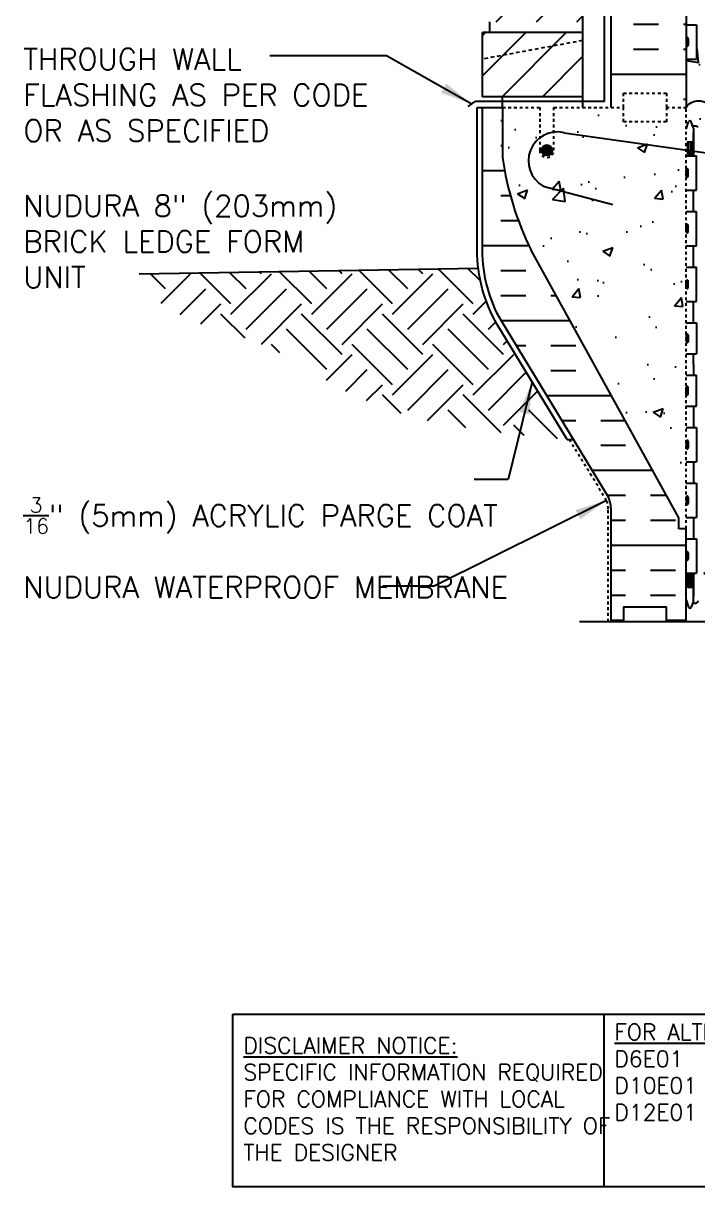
# Model space of a CAD drawing. Header units: inches. Extents: x 75 to 124.9, y 108.6 to 175.3.
# Drawn here: x 74.97 to 98.59, y 108.61 to 149.35 of the extents above; entities that cross this region are included whole.
import ezdxf

# ---------------------------------------------------------------- set-up
doc = ezdxf.new("R2010")
doc.units = ezdxf.units.IN
doc.header["$LTSCALE"] = 0.5
doc.header["$MEASUREMENT"] = 0
doc.linetypes.add('DASHED2', pattern=[0.375, 0.25, -0.125])
doc.linetypes.add('HIDDEN2', pattern=[0.1875, 0.125, -0.0625])
for name, color, linetype in [('HATCH', 12, 'Continuous'), ('Hidden2', 12, 'HIDDEN2'), ('line25', 2, 'Continuous'), ('LINE3', 3, 'Continuous'), ('LINE50', 5, 'Continuous'), ('LINE9', 9, 'Continuous'), ('TEXT', 4, 'Continuous'), ('Web_Edge', 9, 'Continuous')]:
    doc.layers.add(name, color=color, linetype=linetype)
doc.styles.add('DIM', font='romans.shx', dxfattribs={"width": 0.7})
doc.styles.add('ROMANS', font='romans.shx', dxfattribs={"height": 0.75})
doc.styles.get("Standard").update_dxf_attribs({"font": 'romans.shx', "height": 0.75})
doc.dimstyles.new('ext_12', dxfattribs={"dimscale": 12, "dimtxt": 0.09375, "dimasz": 0.09375, "dimexe": 0.09375, "dimexo": 0.0625, "dimgap": 0.0625, "dimtad": 1, "dimdec": 1, "dimzin": 3, "dimdsep": 46, "dimlunit": 4, "dimtxsty": 'DIM', "dimcen": 0.09, "dimdle": 0.09375, "dimclrt": 4, "dimadec": 0, "dimazin": 0, "dimtfac": 1, "dimtdec": 1, "dimtmove": 2, "dimatfit": 3, "dimfxl": 1, "dimfrac": 2, "dimtolj": 1, "dimtzin": 0, "dimarcsym": 0})

msp = doc.modelspace()

# ---------------------------------------------------------------- hatches: boundary and pattern name
at = {"layer": 'HATCH'}
h = msp.add_hatch(dxfattribs=at)
h.set_pattern_fill('AR-CONC', color=256, scale=0.5)
h.set_pattern_definition([(49.99999999999999, (0, 0), (3.586300913003767, -0.3137606749129755), [0.375, -4.125]), (355, (0, 0), (-0.693756668065, 3.760960668500059), [0.3, -3.3]), (100.45144446, (0.298858405, -0.02614672), (2.89254423363556, 3.447199954843147), [0.3187009599999999, -3.505710559999999]), (46.18420000000001, (0, 1), (5.336206653357862, -0.8275964039653827), [0.5625, -6.1875]), (96.63563549, (0.444683725, 0.931033465), (4.673309728371142, 4.870593003872752), [0.47805171, -5.258568799999999]), (351.1841639899999, (0, 1), (4.673309725273866, 4.870593001349951), [0.45, -4.950000005]), (21, (0.5, 0.75), (2.984535260592308, -2.013094453326694), [0.375, -4.125]), (326.0000000000001, (0.5, 0.75), (1.216576659607909, 3.625750225234265), [0.3, -3.3]), (71.45144474, (0.74871127, 0.58224213), (4.201111883649856, 1.612655764031769), [0.31870095, -3.50571056]), (37.50000000000001, (0, 0), (0.06079927658645334, 1.664469269156557), [0, -3.26, 0, -3.35, 0, -3.3125]), (7.499999999999999, (0, 0), (1.315347687210743, 1.972058559411801), [0, -1.91, 0, -3.185, 0, -1.2625]), (327.5, (-1.115, 0), (2.669112180862045, -0.1127743586718988), [0, -1.25, 0, -3.9, 0, -5.175]), (317.5, (-1.615, 0), (2.915930846711931, 0.5005249116615886), [0, -1.625, 0, -2.59, 0, -3.675])])
edge = h.paths.add_edge_path()
edge.add_line((105.942137126174, 170.4888127051124), (105.9421371261767, 170.5305387650366))
edge.add_line((105.9421371261767, 170.5305387650366), (106.0321371261772, 170.5305387650297))
edge.add_arc((105.8321371261479, 170.9887963345125), 0.4999999999999979, 293.5781784818664, 313.7891111701633)
edge.add_line((106.1781401230362, 170.6278504574833), (106.1781401230362, 173.4011198694828))
edge.add_line((106.1781401230362, 173.4011198694828), (101.1781401230362, 173.4011198694828))
edge.add_line((101.1781401230362, 173.4011198694828), (100.1781401230362, 172.4011198694828))
edge.add_line((100.1781401230362, 172.4011198694828), (100.1781401230362, 174.4011198694828))
edge.add_line((100.1781401230362, 174.4011198694828), (99.17814012303623, 173.4011198694829))
edge.add_line((99.17814012303623, 173.4011198694829), (98.1781401230362, 173.4011198694829))
edge.add_line((98.1781401230362, 173.4011198694829), (98.1781401230362, 170.6278504574842))
edge.add_arc((98.52414311992537, 170.9887963345125), 0.4999999999999974, 226.2108888296916, 246.4218215181336)
edge.add_line((98.32414311989606, 170.5305387650297), (98.41414311989661, 170.5305387650366))
edge.add_line((98.41414311989661, 170.5305387650366), (98.41414311989934, 170.4888127051124))
edge.add_arc((98.2741431199154, 170.2816895533295), 0.2499999999999885, 3.087507138843648e-09, 55.94420226187282, ccw=False)
edge.add_line((98.52414311991538, 170.281689553343), (98.52414311991902, 170.2141895533329))
edge.add_arc((98.46164311991902, 170.2141895533295), 0.06250000000000001, -90.00000000001302, 3.100524281762773e-09, ccw=False)
edge.add_line((98.461643119919, 170.1516895533295), (98.41414311992116, 170.1516895533295))
edge.add_line((98.41414311992116, 170.1516895533295), (98.41414311992571, 170.0816895533295))
edge.add_line((98.41414311992571, 170.0816895533295), (98.51914311991042, 170.0816895533295))
edge.add_arc((98.39673446875325, 169.7390856908092), 0.3638149041640706, 32.04242228068898, 70.33874127357433, ccw=False)
edge.add_arc((99.31985336407139, 170.3503157421438), 0.7434990637615242, 214.2280195008154, 253.8107114572156)
edge.add_spline(control_points=[(99.1125572197841, 169.6362995193745), (100.550007219784, 169.3158395193744)], knot_values=[0, 0, 1, 1], degree=1, periodic=0)
edge.add_arc((101.1063450678078, 172.2474443269918), 2.983926699701062, 259.2546164297303, 270.0994654644683)
edge.add_line((101.1115251615001, 169.2635221236128), (102.1781401230367, 169.2477696241841))
edge.add_line((102.1781401230367, 169.2477696241841), (103.2447550845733, 169.2635221236128))
edge.add_arc((103.2499351782655, 172.2474443269919), 2.983926699701136, 269.900534535533, 280.7453835702703)
edge.add_spline(control_points=[(103.8062730262893, 169.3158395193744), (105.2437230262892, 169.6362995193745)], knot_values=[0, 0, 1, 1], degree=1, periodic=0)
edge.add_arc((105.0364268820019, 170.3503157421438), 0.7434990637615242, 286.1892885427844, 325.7719804991792)
edge.add_arc((105.9595457773201, 169.7390856908092), 0.3638149041640706, 109.66125872642581, 147.9575777193222, ccw=False)
edge.add_line((105.8371371261629, 170.0816895533295), (105.9421371261476, 170.0816895533295))
edge.add_line((105.9421371261476, 170.0816895533295), (105.9421371261521, 170.1516895533295))
edge.add_line((105.9421371261521, 170.1516895533295), (105.8946371261543, 170.1516895533295))
edge.add_arc((105.8946371261543, 170.2141895533295), 0.06250000000000001, 179.9999999968994, 270.000000000013, ccw=False)
edge.add_line((105.8321371261543, 170.2141895533329), (105.8321371261579, 170.281689553343))
edge.add_arc((106.0821371261579, 170.2816895533295), 0.2499999999999884, 124.05579773812721, 179.9999999969125, ccw=False)
h.paths.add_polyline_path([(105.6681437429993, 163.6723867529365), (105.7681437429994, 163.6723867529365), (105.7681437429994, 163.7023867529366, -0.4142135623733708), (105.8181437429995, 163.7523867529366), (105.944230699521, 163.7523867529365), (105.9870352423586, 163.8836540176389, -0.7257365568519483), (106.0931437430009, 163.9023867529321), (106.1781401230362, 163.64173118749), (106.1781401230362, 164.4011198694828), (106.1781401230362, 166.4355286491759, 0.08841615068610212), (106.0321371261772, 166.5328403416295), (105.9421371261767, 166.5328403416227), (105.942137126174, 166.5745664015468, -0.2490694201798115), (105.8321371261579, 166.7816895533163), (105.8321371261543, 166.8491895533263, -0.4142135623889385), (105.8946371261543, 166.9116895533297), (105.9421371261521, 166.9116895533297), (105.9421371261476, 166.9816895533297), (105.8371371261623, 166.9816895533297, 0.08534784463998858), (105.5076776036175, 166.9061709715916, -0.6696014941100525), (105.3751752048672, 167.0264526682895, 2.087231407567195), (104.9412757749443, 166.8016354100415, -1), (104.7778472035399, 166.3931123359701, -0.2278381461854003), (104.3731954195681, 166.8173024685898, -0.0659796864028588), (104.2487544894296, 167.4261155026695, 1.629604377929126), (103.7776926808947, 167.1250244767861, -1.059167440433542), (103.5713974021432, 166.7431482748163, -0.1637199698636065), (103.2495651687688, 167.096965029375), (103.106927326589, 167.483809885107, 1.612473537246625), (102.6753841620678, 167.1242216854029, -0.7348724129848718), (102.6522805584791, 166.6131828386993, -0.06847526280414043), (102.1781401230375, 166.5511198694828, -0.06847526280425709), (101.703999687595, 166.6131828386991, -0.7348724129859923), (101.6808960840054, 167.1242216854028, 1.612473537246845), (101.2493529194843, 167.483809885107), (101.1067150773045, 167.096965029375, -0.1637199698636716), (100.78488284393, 166.7431482748162, -1.05916744043306), (100.5785875651787, 167.1250244767862, 1.629604377928583), (100.1075257566437, 167.4261155026696, -0.06597968640286109), (99.98308482650523, 166.8173024685899, -0.2278381461855239), (99.57843304253315, 166.39311233597, -1), (99.41500447112907, 166.8016354100415, 2.087231407566541), (98.98110504120609, 167.0264526682895, -0.6696014941107049), (98.84860264245573, 166.9061709715917, 0.08534784463996123), (98.519143119911, 166.9816895533297), (98.41414311992571, 166.9816895533297), (98.41414311992116, 166.9116895533297), (98.461643119919, 166.9116895533297, -0.4142135623889344), (98.52414311991902, 166.8491895533263), (98.52414311991538, 166.7816895533163, -0.2490694201798234), (98.41414311989934, 166.5745664015468), (98.41414311989661, 166.5328403416227), (98.32414311989606, 166.5328403416295, 0.08841615068673743), (98.1781401230362, 166.435528649175), (98.1781401230362, 164.4011198694828), (98.1781401230362, 163.6417311874899), (98.25702800243404, 163.8836540176438, -0.7257365567844676), (98.36313650307332, 163.9023867529366), (98.41204954655149, 163.7523867529365), (98.53813650307299, 163.7523867529366, -0.4142135623730847), (98.58813650307304, 163.7023867529366), (98.58813650307326, 163.6723867529365), (98.68813650307314, 163.6723867529365), (98.68813925582297, 162.0708890309643, -0.3803970778958046), (98.98110915508778, 161.7757870706743, 2.087231407563032), (99.41500858501138, 162.0006043289222, -1), (99.57843715641522, 162.4091274029938, -0.2278381461853833), (99.98308894038695, 161.984937270374, -0.06597968640285105), (100.1075298705254, 161.3761242362944, 1.629604377929884), (100.5785916790601, 161.6772152621779, -1.059167440432529), (100.7848869578117, 162.0590914641477, -0.1637199698636741), (101.1067191911862, 161.705274709589), (101.249357033366, 161.318429853857, 1.612473537247497), (101.6809001978869, 161.6780180535612, -0.7348724129871431), (101.7040038014777, 162.1890569002651, -0.06847526280387788), (102.1781442369175, 162.2511198694811, -0.06847526280419443), (102.6522846723596, 162.189056900265, -0.7348724129870762), (102.6753882759494, 161.678018053561, 1.61247353724608), (103.1069314404707, 161.318429853857), (103.2495692826505, 161.705274709589, -0.163719969863632), (103.5714015160249, 162.0590914641477, -1.059167440433636), (103.7776967947766, 161.6772152621779, 1.629604377929297), (104.2487586033113, 161.3761242362943, -0.0659796864028178), (104.3731995334496, 161.9849372703736, -0.2278381461856764), (104.7778513174218, 162.4091274029939, -1), (104.9412798888268, 162.0006043289228, 2.087231407601206), (105.3751793187475, 161.7757870706815, -0.3803920597853296), (105.6681437430008, 162.0708886908331)])
h.paths.add_polyline_path([(105.668143743002, 157.1822795307725, 0.2681384484804097), (105.5069930811505, 157.3304030468887), (98.84929539268639, 157.3304030468887, 0.2681558504668761), (98.68814048525613, 157.18226597472), (98.68814048525614, 155.7134632324886), (98.80813650305893, 155.513469869483), (98.80813650305893, 155.4011198694827), (98.80813650305893, 155.28111986947), (98.1781401230362, 155.2811198694702), (98.1781401230362, 155.0261198694768), (98.29684374951674, 155.0261198694768, -0.4294269188909211), (99.05736302581647, 154.901119869483, -0.3692754514147981), (99.93629951897508, 154.901119869483, -0.520567049999957), (100.4721969500434, 154.9011198694829, -0.5205670500000376), (101.3299609482715, 154.901119869483, -0.5205670500000034), (102.1232993255056, 154.901119869483, -0.5205670499999676), (102.8612677757834, 154.9011198694829, -0.5205670500000295), (103.5547820983425, 154.901119869483, -0.5205670499999723), (104.2115191228228, 154.9011198694829, -0.5205670500000232), (105.0170290457856, 154.901119869483, -0.5205670499999513), (105.3900556655827, 154.9011198694829, -0.520567050000063), (106.1781401230362, 154.9011198694829), (106.1781401230362, 155.28111986947), (105.5481437430135, 155.28111986947), (105.5481437430135, 155.4011198694836), (105.5481437430135, 155.5134698694835), (105.6681437430019, 155.713469869465)])
h.paths.add_polyline_path([(117.4330541723251, 154.9011198694829), (108.8031401230362, 154.9011198694829), (106.1781401230362, 154.9011198694829, 0.5205670500000795), (105.3900556655826, 154.901119869483, 0.5205670499998398), (105.0170290457856, 154.9011198694829, 0.5205670500000718), (104.2115191228228, 154.9011198694829, 0.5205670499999611), (103.5547820983425, 154.901119869483, 0.5205670500000182), (102.8612677757834, 154.9011198694829, 0.5205670500000188), (102.1232993255055, 154.901119869483, 0.5205670499999606), (101.3299609482715, 154.901119869483, 0.5205670500000413), (100.4721969500434, 154.901119869483, 0.5205670499999391), (99.93629951897509, 154.9011198694829, 0.3692754514148121), (99.05736302581649, 154.901119869483, 0.4294269188909228), (98.29684374951674, 155.0261198694768), (98.54309271727811, 155.0261198694768), (98.54309271727811, 153.9461198694767), (98.1781401230362, 153.9461198694768), (98.1781401230362, 153.1961198694768), (98.54309271727811, 153.1961198694768), (98.54309271727811, 151.9961198694768), (98.1781401230362, 151.9961198694768), (98.1781401230362, 151.2461198694767), (98.54309271727811, 151.2461198694768), (98.54309271727811, 150.0461198694767), (98.1781401230362, 150.0461198694767), (98.1781401230362, 149.2961198694767), (98.54309271727811, 149.2961198694768), (98.54309271727811, 148.0961198694768), (98.1781401230362, 148.0961198694768), (98.1781401230362, 146.4011198694828, -0.5296262354345003), (99.05736302581639, 146.4011198694828, -0.3692754514148689), (99.93629951897512, 146.4011198694829, -0.5205670499999957), (100.4721969500435, 146.4011198694829, -0.5205670500000276), (101.3299609482716, 146.4011198694829, -0.5205670500000402), (102.1232993255057, 146.401119869483, -0.5205670499999158), (102.8612677757834, 146.4011198694829, -0.5205670500000573), (103.5547820983426, 146.401119869483, -0.520567049999893), (104.2115191228228, 146.4011198694828, -0.5205670500000283), (105.0170290457856, 146.4011198694829, -0.5205670500001358), (105.3900556655827, 146.401119869483, -0.5205670499999637), (106.1781401230362, 146.4011198694829), (106.8656401230362, 146.4011198694829), (106.8656401230362, 146.9011198694829), (108.3656401230362, 146.9011198694829), (117.4330541723251, 146.9011198694829), (117.4330541723251, 149.9011198694829), (116.4330541723251, 150.9011198694829), (118.4330541723251, 150.9011198694829), (117.4330541723251, 151.9011198694829)])
h.paths.add_polyline_path([(102.1018942369174, 160.5151366284907, 0.2256517540595632), (101.7268942369151, 160.8901366284972), (99.0631447308302, 160.8901366284972, 0.2256517540553021), (98.68814473083242, 160.515136628499), (98.68814473083242, 159.6743307238528, 0.2256517540569632), (99.06314473083387, 159.2993307238532), (101.7268942369149, 159.2993307238532, 0.2256517540590586), (102.1018942369169, 159.6743307238585)])
h.paths.add_polyline_path([(102.1018942369169, 158.7337091343903, 0.2256517540590582), (101.726894236915, 159.1087091343956), (99.06314473083387, 159.1087091343956, 0.2256517540569629), (98.68814473083242, 158.7337091343961), (98.68814473083242, 157.8929032297499, 0.2256517540553746), (99.06314473083036, 157.5179032297516), (101.7268942369149, 157.5179032297516, 0.2256517540596362), (102.1018942369174, 157.8929032297582)])
h.paths.add_polyline_path([(105.6681437430025, 158.7337091343961, 0.2256517540568899), (105.2931437430012, 159.1087091343956), (102.6293942369225, 159.1087091343956, 0.2256517540585511), (102.2543942369175, 158.7337091343948), (102.2543942369171, 157.8929032297498, 0.2256517540542189), (102.6293942369116, 157.5179032297516), (105.2931437430047, 157.5179032297516, 0.2256517540553035), (105.6681437430025, 157.8929032297499)])
h.paths.add_polyline_path([(105.6681437430025, 160.515136628499, 0.2256517540553012), (105.2931437430047, 160.8901366284972), (102.6293942369116, 160.8901366284972, 0.2256517540542188), (102.2543942369171, 160.515136628499), (102.2543942369175, 159.6743307238541, 0.2256517540585521), (102.6293942369225, 159.2993307238533), (105.293143743001, 159.2993307238532, 0.2256517540569644), (105.6681437430025, 159.6743307238528)])
h.paths.add_polyline_path([(98.1781401230362, 146.4011198694828), (97.49064012303529, 146.4011198694828), (97.49064012303529, 145.9011198694828), (95.99064012303529, 145.9011198694828), (95.99064012303529, 146.4011198694828), (95.5531401230362, 146.4011198694828), (93.5531401230362, 146.4011198694829), (93.5531401230362, 144.9011198694829, -1), (93.0531401230362, 144.9011198694829), (93.0531401230362, 146.4011198694829), (91.75314012303602, 146.4011198694829), (91.75314012303602, 144.6511198694833, 0.07957910678399392), (92.75314012303662, 141.4011198694818), (97.9281401230362, 132.026119869483), (97.9281401230362, 131.651119869483), (98.1781401230362, 131.651119869483)])
h.paths.add_polyline_path([(106.1781401230362, 146.4011198694829, 0.5205670499998616), (105.3900556655828, 146.4011198694828, 0.5205670500007287), (105.0170290457855, 146.4011198694831, 0.5205670499999019), (104.2115191228228, 146.401119869483, 0.5205670499997467), (103.5547820983427, 146.4011198694828, 0.5205670500001613), (102.8612677757835, 146.4011198694828, 0.5205670499999734), (102.1232993255056, 146.4011198694829, 0.5205670500000431), (101.3299609482715, 146.4011198694829, 0.5205670500000122), (100.4721969500434, 146.4011198694829, 0.520567049999729), (99.93629951897525, 146.4011198694828, 0.3692754514149477), (99.05736302581639, 146.4011198694828, 0.5296262354345026), (98.1781401230362, 146.4011198694828), (98.1781401230362, 144.3667110897837, 0.08841615068673474), (98.32414311989606, 144.2693993973292), (98.41414311989661, 144.2693993973361), (98.41414311989934, 144.2276733374119, -0.2490694201798201), (98.52414311991538, 144.0205501856425), (98.52414311991902, 143.9530501856324, -0.4142135623889365), (98.461643119919, 143.890550185629), (98.41414311992116, 143.890550185629), (98.41414311992571, 143.820550185629), (98.51914311991104, 143.820550185629, 0.08534784464008863), (98.8486026424562, 143.8960687673673, -0.6696014941135954), (98.9811050412059, 143.7757870706683, 2.087231407545861), (99.41500447113252, 144.0006043289158, -1), (99.57843304252852, 144.4091274029904, -0.2134499129937721), (99.9706588033111, 144.0199269360034, -0.06992325913698837), (100.1075257566438, 143.3761242362889, 1.629604377930469), (100.578587565178, 143.6772152621729, -0.9946622654864951), (100.7608067547698, 144.0719317490909, -0.173074760622225), (101.1067150773045, 143.7052747095838), (101.2493529194843, 143.3184298538518, 1.612473537250847), (101.6808960840043, 143.6780180535563, -0.7348724129910063), (101.7039996875994, 144.1890569002609, -0.0684752628033652), (102.1781401230358, 144.2511198694759, -0.06847526280441107), (102.6522805584794, 144.1890569002594, -0.7348724129848493), (102.6753841620677, 143.6780180535558, 1.612473537246208), (103.106927326589, 143.3184298538518), (103.2495651687688, 143.7052747095838, -0.1730747606230346), (103.5954734913056, 144.071931749092, -0.9946622655909013), (103.7776926808934, 143.6772152621718, 1.629604377945459), (104.2487544894301, 143.376124236296, -0.06992325913640347), (104.3856214427628, 144.0199269360049, -0.2134499129917129), (104.7778472035413, 144.4091274029892, -1), (104.9412757749408, 144.0006043289157, 2.087231407551508), (105.3751752048671, 143.7757870706695, -0.6696014940900623), (105.5076776036132, 143.8960687673689, 0.08534784464115354), (105.8371371261623, 143.820550185629), (105.9421371261476, 143.820550185629), (105.9421371261521, 143.890550185629), (105.8946371261543, 143.890550185629, -0.4142135623889219), (105.8321371261543, 143.9530501856324), (105.8321371261579, 144.0205501856425, -0.2490694201798201), (105.942137126174, 144.2276733374119), (105.9421371261767, 144.2693993973361), (106.0321371261772, 144.2693993973292, 0.08841615068610398), (106.1781401230362, 144.3667110897829)])
edge = h.paths.add_edge_path()
edge.add_line((106.1781401230362, 129.1605085514757), (106.0931437430009, 128.8998529860336))
edge.add_arc((106.0431437429989, 128.9265196526954), 0.05666666666618546, 208.0724869354658, 331.9275130694838, ccw=False)
edge.add_line((105.9931437429991, 128.8998529860293), (105.944230699521, 129.0498529860293))
edge.add_line((105.944230699521, 129.0498529860293), (105.8181437429995, 129.0498529860292))
edge.add_arc((105.8181437429994, 129.0998529860292), 0.05000000000001137, 180, 270.0000000000489, ccw=False)
edge.add_line((105.7681437429994, 129.0998529860292), (105.7681437429992, 129.1298529860293))
edge.add_line((105.7681437429992, 129.1298529860293), (105.6681437429993, 129.1298529860292))
edge.add_line((105.6681437429993, 129.1298529860292), (105.6681437430014, 130.957750400107))
edge.add_arc((105.8920042553536, 129.985910593396), 0.9972893957615827, 102.9716530083969, 112.6667892673955)
edge.add_arc((105.4661991439632, 130.9936014868301), 0.09677064436785403, 160.1551293301056, 295.38042398940644, ccw=False)
edge.add_arc((105.0678417665615, 131.0884854781254), 0.3135313569610204, 348.58862142051, 606.1916336575464)
edge.add_arc((104.8595614892439, 130.5973738729982), 0.2199999999999285, -111.80374798457427, 68.19625201542573, ccw=False)
edge.add_arc((105.0168108145227, 131.0261709535033), 0.6766585701930514, 201.1238921534954, 249.3197471677591, ccw=False)
edge.add_arc((106.6077526059515, 131.5911686247387), 2.364765241384677, 184.3894727927055, 200.0015077216109, ccw=False)
edge.add_arc((103.9367495879835, 131.3952148024856), 0.3135313569610413, 2.735710411925296, 243.9348258773528)
edge.add_arc((103.6855268136053, 130.9281538570302), 0.2173766041081375, -114.473560819088, 58.5370110167371, ccw=False)
edge.add_arc((103.9362769011309, 131.3983211070949), 0.7499256556130551, 203.6937528897062, 242.9704742607172, ccw=False)
edge.add_line((103.2495651687688, 131.096965029368), (103.106927326589, 131.4838098851))
edge.add_arc((102.8019501536581, 131.4110717534986), 0.3135313569610341, 13.41463398167555, 246.1916336630251)
edge.add_arc((102.5838665321603, 130.8723174447357), 0.2680134754942268, -75.21080764529933, 70.03375214688418, ccw=False)
edge.add_arc((102.1896837709697, 132.3050993108651), 1.75401742768519, 269.62291875167057, 285.2918337447022, ccw=False)
edge.add_arc((102.1665964751032, 132.3050993108631), 1.754017427683272, 254.7081662545271, 270.37708124854106, ccw=False)
edge.add_arc((101.7724137139132, 130.8723174447358), 0.2680134754942215, 109.96624785378069, 255.21080764024862, ccw=False)
edge.add_arc((101.5543300924153, 131.4110717534988), 0.3135313569609893, 293.8083663364188, 526.5853660183705)
edge.add_line((101.2493529194843, 131.4838098851), (101.1067150773045, 131.0969650293681))
edge.add_arc((100.420003344942, 131.3983211070952), 0.7499256556134993, 297.029525739297, 336.30624711029446, ccw=False)
edge.add_arc((100.6707534324689, 130.9281538570305), 0.2173766041081067, 121.4629889839259, 294.4735608188161, ccw=False)
edge.add_arc((100.4195306580896, 131.3952148024852), 0.3135313569610111, 296.065174122445, 537.264289589447)
edge.add_arc((97.74852764012086, 131.5911686247389), 2.364765241385621, 339.99849227857106, 355.61052720709944, ccw=False)
edge.add_arc((99.33946943155047, 131.0261709535032), 0.6766585701930178, 290.6802528328552, 338.8761078471357, ccw=False)
edge.add_arc((99.49671875682805, 130.5973738729975), 0.2199999999998761, 111.803747986812, 291.80374798681197, ccw=False)
edge.add_arc((99.28843847951192, 131.0884854781256), 0.3135313569610204, 293.8083663405747, 551.4113785797283)
edge.add_arc((98.89008110210999, 130.9936014868305), 0.0967706443678274, -115.3804239864557, 19.84487066891512, ccw=False)
edge.add_arc((98.46427599071986, 129.9859105933954), 0.9972893957621964, 67.33321073235905, 86.84620835532762)
edge.add_line((98.51914311991102, 130.9816895533228), (98.41414311992571, 130.9816895533228))
edge.add_line((98.41414311992571, 130.9816895533228), (98.41414311992116, 130.9116895533228))
edge.add_line((98.41414311992116, 130.9116895533228), (98.461643119919, 130.9116895533228))
edge.add_arc((98.46164311991899, 130.8491895533228), 0.06250000000002842, -3.048512553505134e-09, 89.99999999998698, ccw=False)
edge.add_line((98.52414311991902, 130.8491895533194), (98.52414311991538, 130.7816895533093))
edge.add_arc((98.27414311991532, 130.7816895533228), 0.2500000000000568, -55.94420225876621, 0, ccw=False)
edge.add_line((98.41414311989935, 130.5745664015399), (98.41414311989661, 130.5328403416157))
edge.add_line((98.41414311989661, 130.5328403416157), (98.32414311989606, 130.5328403416226))
edge.add_arc((98.52414311992537, 130.0745827721398), 0.4999999999999633, 113.5781784818677, 133.7891111703106)
edge.add_line((98.1781401230362, 130.4355286491681), (98.1781401230362, 128.4008931398166))
edge.add_line((98.1781401230362, 128.4008931398166), (101.376301900701, 128.4008931398166))
edge.add_line((101.376301900701, 128.4008931398166), (102.376301900701, 129.4008931398166))
edge.add_line((102.376301900701, 129.4008931398166), (102.376301900701, 127.4008931398166))
edge.add_line((102.376301900701, 127.4008931398166), (103.376301900701, 128.4008931398166))
edge.add_line((103.376301900701, 128.4008931398166), (106.1781401230362, 128.4008931398166))
edge.add_line((106.1781401230362, 128.4008931398166), (106.1781401230362, 129.1605085514757))
h = msp.add_hatch(dxfattribs=at)
h.set_pattern_fill('ANSI31', color=256, scale=8, style=0)
h.set_pattern_definition([(45, (92.12927596678722, 152.8276953705632), (-0.7071067811865475, 0.7071067811865476), [])])
h.paths.add_polyline_path([(94.55314012303613, 154.276119869483), (91.05314012303617, 154.276119869483), (91.0531401230362, 152.026119869483), (94.55314012303612, 152.026119869483)])
h.paths.add_polyline_path([(94.55314012303626, 173.4011198694829), (91.05314012303594, 173.4011198694829), (91.05314012303602, 173.0261198694836), (94.55314012303626, 173.0261198694837)])
h.paths.add_polyline_path([(94.55314012303609, 149.0261198694829), (91.0531401230362, 149.0261198694829), (91.05314012303623, 146.7761198694829), (94.55314012303607, 146.7761198694829)])
h.paths.add_polyline_path([(94.55314012303626, 172.6511198694836), (92.5531401230361, 172.6511198694836), (91.05314012303617, 172.6511198694836), (91.0531401230362, 170.4011198694836), (94.55314012303624, 170.4011198694836)])
h.paths.add_polyline_path([(94.5531401230362, 170.0261198694835), (91.05314012303603, 170.0261198694835), (91.05314012303606, 167.7761198694835), (94.55314012303619, 167.7761198694835)])
h.paths.add_polyline_path([(94.55314012303614, 159.5261198694832), (91.05314012303614, 159.5261198694831), (91.05314012303617, 157.2761198694831), (94.55314012303613, 157.2761198694832)])
h.paths.add_polyline_path([(94.55314012303616, 162.1511198694832), (91.05314012303612, 162.1511198694832), (91.05314012303614, 159.9011198694832), (94.55314012303614, 159.9011198694832)])
h.paths.add_polyline_path([(94.55314012303617, 164.7761198694833), (91.05314012303609, 164.7761198694833), (91.05314012303612, 162.5261198694833), (94.55314012303616, 162.5261198694833)])
h.paths.add_polyline_path([(94.55314012303619, 167.4011198694834), (91.05314012303606, 167.4011198694834), (91.05314012303609, 165.1511198694834), (94.55314012303617, 165.1511198694834)])
h.paths.add_polyline_path([(94.55314012303609, 151.651119869483), (91.05314012303619, 151.651119869483), (91.05314012303621, 149.401119869483), (94.55314012303607, 149.401119869483)])
h.paths.add_polyline_path([(94.55314012303613, 156.9011198694831), (91.05314012303616, 156.9011198694831), (91.05314012303619, 154.6511198694831), (94.55314012303612, 154.6511198694831)])
h = msp.add_hatch(dxfattribs=at)
h.set_pattern_fill('INSUL', color=256, scale=7, style=0)
h.set_pattern_definition([(0, (106.8356196399278, 160.6905128942591), (0, 2.625), []), (0, (106.8356196399278, 161.5655128942591), (0, 2.625), [0.875, -0.875]), (0, (106.8356196399278, 162.4405128942591), (0, 2.625), [0.875, -0.875])])
h.paths.add_polyline_path([(108.8031401230362, 164.4011198694828), (108.3656401230362, 164.4011198694828), (108.3656401230362, 163.9011198694828), (106.8656401230362, 163.9011198694828), (106.8656401230362, 164.4011198694828), (106.1781401230362, 164.4011198694828), (106.1781401230362, 154.9011198694829), (108.8031401230362, 154.9011198694829)])
h.paths.add_polyline_path([(95.5531401230362, 146.4011198694828), (95.9906401230362, 146.4011198694828), (95.9906401230362, 146.9011198694828), (97.4906401230362, 146.9011198694828), (97.4906401230362, 146.4011198694828), (98.1781401230362, 146.4011198694828), (98.1781401230362, 164.4011198694828), (97.4906401230362, 164.4011198694828), (97.4906401230362, 164.9011198694828), (95.9906401230362, 164.9011198694828), (95.9906401230362, 164.4011198694828), (95.5531401230362, 164.4011198694828)])
h = msp.add_hatch(dxfattribs=at)
h.set_pattern_fill('INSUL', color=256, scale=7, style=0)
h.set_pattern_definition([(0, (-2904.312625531549, -294.1811605990641), (0, 2.625), []), (0, (-2904.312625531549, -293.3061605990641), (0, 2.625), [0.875, -0.875]), (0, (-2904.312625531549, -292.4311605990641), (0, 2.625), [0.875, -0.875])])
h.paths.add_polyline_path([(92.75314012303662, 141.4011198694818, -0.07957910678399381), (91.75314012303602, 144.6511198694833), (91.75314012303602, 146.4011198694829), (91.0531401230362, 146.4011198694829), (91.0531401230362, 141.4011198694829, 0.1316524975873927), (91.72301310411397, 138.9011198694829), (95.46101852587049, 132.751119869483, -0.104380018172186), (95.55314012303666, 132.276119869483), (95.5531401230362, 128.401119869483), (95.9906401230362, 128.401119869483), (95.9906401230362, 128.901119869483), (97.4906401230362, 128.901119869483), (97.4906401230362, 128.401119869483), (98.1781401230362, 128.401119869483), (98.1781401230362, 131.651119869483), (97.9281401230362, 131.651119869483), (97.9281401230362, 132.026119869483)])
h = msp.add_hatch(dxfattribs=at)
h.set_pattern_fill('EARTH', color=256, scale=8, angle=45, style=0)
h.set_pattern_definition([(45, (-12.86429720983813, 61.73615973455476), (2.220446049250313e-16, 2.82842712474619), [2, -2]), (45, (-13.39462729572804, 62.26648982044468), (2.220446049250313e-16, 2.82842712474619), [2, -2]), (45, (-13.92495738161796, 62.79681990633458), (2.220446049250313e-16, 2.82842712474619), [2, -2]), (135, (-13.92495738161796, 63.15037329692785), (-2.82842712474619, 4.440892098500626e-16), [2, -2]), (135, (-13.39462729572804, 63.68070338281777), (-2.82842712474619, 4.440892098500626e-16), [2, -2]), (135, (-12.86429720983813, 64.21103346870768), (-2.82842712474619, 4.440892098500626e-16), [2, -2])])
h.paths.add_polyline_path([(91.56170007412325, 138.8055231101574, -0.100997403284012), (90.903810716234, 140.7729774411736), (87.32664024435056, 140.7133579333089), (82.8639592287137, 138.2764040779984), (82.99526805130509, 138.2315985016421), (83.20742991507333, 138.1528776144168), (83.42110541941727, 138.0655873259472), (83.63637865549921, 137.9684674302127), (83.85280514166092, 137.8624180743716), (84.06980825303779, 137.7488794938758), (84.28681136476709, 137.6292919241766), (84.50323785198538, 137.5050956007261), (84.7185110898292, 137.3777307589771), (84.93205445343554, 137.2486376343804), (85.14329131793605, 137.119256462391), (85.35274424940465, 136.990601408778), (85.56533257762098, 136.8619823606168), (85.78707482330003, 136.7322831352959), (86.02398950715849, 136.6003875502054), (86.2820951499086, 136.4651794227389), (86.56741027226732, 136.3255425702865), (86.88595339494918, 136.1803608102404), (87.24374303866713, 136.0285179599914), (87.65025777711776, 135.8695481170948), (88.12881639592035, 135.705586499757), (88.70619773367466, 135.5394186063479), (89.40918062898086, 135.3738299352371), (90.26454392043868, 135.2116059847945), (91.29906644664871, 135.0555322533899), (92.53952704620966, 134.908394239393), (94.0127045577236, 134.7729774411736)])
h.paths.add_polyline_path([(87.32664024435056, 140.7133579333089), (78.61024213068504, 140.5680846314145), (78.78934650303341, 140.3925654785228), (78.97070774370172, 140.2223885857764), (79.15437413061741, 140.0581487095685), (79.34039394171035, 139.9004406062918), (79.52881545490905, 139.7498590323399), (79.71968694814478, 139.6069987441052), (79.91305669934454, 139.4724544979813), (80.1089729864398, 139.3468210503607), (80.30742198241657, 139.2304800129065), (80.50814144048854, 139.1229604183572), (80.71080700892904, 139.0235781547204), (80.91509433600947, 138.9316491100045), (81.12067907000244, 138.8464891722179), (81.32723685917833, 138.7674142293682), (81.53444335181015, 138.6937401694639), (81.74197419617016, 138.624782880513), (81.9495951382128, 138.5596722201357), (82.15743231462079, 138.496793924405), (82.36570195977166, 138.4343476990047), (82.57462030802063, 138.3705332496214), (82.78440359374358, 138.3035502819388), (82.86395922871372, 138.2764040779984)])
at = {"layer": 'LINE3'}
msp.add_hatch(color=256, dxfattribs=at).paths.add_polyline_path([(93.1156401230362, 144.9011198694829, 1), (93.4906401230362, 144.9011198694829, 1)])

# ---------------------------------------------------------------- linework, layer by layer
at = {"layer": 'HATCH'}
msp.add_lwpolyline([(98.1781401230362, 146.4011198694828, -0.5296262354346193), (99.0573630258165, 146.4011198694829, -0.3692754514148108), (99.93629951897512, 146.4011198694829, -0.52056705), (100.4721969500435, 146.4011198694829, -0.52056705), (101.3299609482715, 146.4011198694829, -0.52056705), (102.1232993255056, 146.4011198694829, -0.52056705), (102.8612677757835, 146.4011198694829, -0.52056705), (103.5547820983425, 146.4011198694829, -0.52056705), (104.2115191228229, 146.4011198694829, -0.52056705), (105.0170290457856, 146.4011198694829, -0.52056705), (105.3900556655827, 146.4011198694829, -0.52056705), (106.1781401230362, 146.4011198694829)], format="xyb", dxfattribs=at)
at = {"layer": 'Hidden2', "color": 9}
msp.add_line((91.75314012303602, 146.4011198694829), (93.0531401230362, 146.4011198694829), dxfattribs=at)
at = {"layer": 'Hidden2'}
for p, q in [((91.75314012303602, 146.4011198694829), (93.0531401230362, 146.4011198694829)), ((93.0531401230362, 146.4011198694829), (93.0531401230362, 144.9011198694829)), ((93.5531401230362, 144.9011198694829), (93.5531401230362, 146.4011198694829)), ((93.5531401230362, 146.4011198694829), (95.5531401230362, 146.4011198694828)), ((98.1781401230362, 131.651119869483), (98.1781401230362, 146.4011198694827))]:
    msp.add_line(p, q, dxfattribs=at)
msp.add_lwpolyline([(95.5531401230362, 146.4011198694828), (95.9906401230362, 146.4011198694828), (95.9906401230362, 146.9011198694828), (97.4906401230362, 146.9011198694828), (97.4906401230362, 146.4011198694828), (98.1781401230362, 146.4011198694828)], dxfattribs=at)
msp.add_arc((93.3031401230362, 144.9011198694829), 0.25, 180, 0, dxfattribs=at)
at = {"layer": 'line25'}
for p, q in [((98.1781401230362, 164.4011198694828), (98.1781401230362, 146.4011198694828)), ((94.55314012303616, 159.5261198694832), (94.55314012303607, 146.4011198694829)), ((91.3031401230362, 149.0261198694829), (91.3031401230362, 149.401119869483)), ((98.1781401230362, 149.2961198694767), (98.54309271727811, 149.2961198694768)), ((98.54309271727811, 149.2961198694767), (98.54309271727811, 148.0961198694767)), ((94.5531401230362, 149.0261198694829), (91.0531401230362, 149.0261198694829)), ((91.05314012303623, 146.7761198694829), (91.0531401230362, 149.0261198694829)), ((98.17814012303569, 148.0961198694765), (98.1781401230362, 146.4011198694827)), ((98.1781401230362, 148.0961198694768), (98.54309271727811, 148.0961198694768)), ((94.55314012303623, 146.7761198694829), (91.05314012303623, 146.7761198694829)), ((91.75314012303602, 146.4011198694829), (91.75314012303602, 146.7761198694829)), ((91.75314012303602, 146.4011198694829), (91.75314012303602, 144.6511198694829)), ((98.1781401230362, 144.7061198694767), (98.54309271727811, 144.7061198694767)), ((98.54309271727811, 143.5061198694767), (98.54309271727811, 144.7061198694767)), ((98.1781401230362, 143.5061198694767), (98.54309271727811, 143.5061198694766)), ((98.1781401230362, 142.7561198694767), (98.54309271727811, 142.7561198694767)), ((98.54309271727811, 141.5561198694767), (98.54309271727811, 142.7561198694767)), ((97.9281401230362, 132.026119869483), (92.75314012303602, 141.4011198694829)), ((98.1781401230362, 141.5561198694767), (98.54309271727811, 141.5561198694766)), ((98.1781401230362, 140.8061198694766), (98.54309271727811, 140.8061198694766)), ((98.54309271727811, 139.6061198694766), (98.54309271727811, 140.8061198694767)), ((98.1781401230362, 139.6061198694766), (98.54309271727811, 139.6061198694766)), ((98.1781401230362, 138.8561198694767), (98.54309271727811, 138.8561198694767)), ((98.54309271727811, 138.8561198694766), (98.54309271727811, 137.7761198694766)), ((98.1781401230362, 137.7761198694766), (98.54309271727811, 137.7761198694766)), ((98.1781401230362, 137.0261198694766), (98.54309271727811, 137.0261198694766)), ((98.54309271727811, 135.9461198694767), (98.54309271727811, 137.0261198694767)), ((98.1781401230362, 135.9461198694767), (98.54309271727811, 135.9461198694766)), ((98.1781401230362, 135.1961198694767), (98.54309271727811, 135.1961198694767)), ((98.54309271727811, 135.1961198694767), (98.54309271727811, 133.9961198694766)), ((98.1781401230362, 133.9961198694767), (98.54309271727811, 133.9961198694767)), ((98.1781401230362, 133.2461198694766), (98.54309271727811, 133.2461198694767)), ((98.54309271727811, 133.2461198694766), (98.54309271727811, 132.0461198694766)), ((97.9281401230362, 131.651119869483), (97.9281401230362, 132.026119869483)), ((98.1781401230362, 132.0461198694766), (98.54309271727811, 132.0461198694766)), ((98.1781401230362, 131.651119869483), (97.9281401230362, 131.651119869483)), ((98.1781401230362, 128.401119869483), (98.1781401230362, 131.651119869483)), ((98.1781401230362, 131.2961198694766), (98.54309271727811, 131.2961198694767)), ((98.54309271727811, 131.2961198694766), (98.54309271727811, 130.0961198694766)), ((98.1781401230362, 130.0961198694766), (98.54309271727811, 130.0961198694766))]:
    msp.add_line(p, q, dxfattribs=at)
msp.add_arc((102.3984484182731, 146.1477531910943), 10.75, 188.002812145521, 206.2026457925793, dxfattribs=at)
at = {"layer": 'LINE3'}
for p, q in [((93.91376591396573, 145.5153109117369), (103.4367654965895, 144.1721937346277)), ((93.17657853498994, 143.6498362497838), (95.60959724614355, 142.9979108509604))]:
    msp.add_line(p, q, dxfattribs=at)
msp.add_circle((93.3031401230362, 144.9011198694829), 0.1875, dxfattribs=at)
msp.add_arc((93.67205742698172, 144.5324318276867), 1.01216317189639, 76.18404517937897, 240.6906524988476, dxfattribs=at)
at = {"layer": 'LINE50'}
for p, q in [((95.5531401230362, 146.4011198694828), (95.5531401230362, 164.4011198694828)), ((79.02592876840819, 140.5750127420432), (90.90381071623402, 140.7729774411736))]:
    msp.add_line(p, q, dxfattribs=at)
msp.add_lwpolyline([(95.5531401230362, 128.401119869483), (95.55314012303666, 132.276119869483, 0.1043800181721882), (95.46101852587049, 132.751119869483), (91.72301310411399, 138.9011198694829, -0.1316524975873954), (91.0531401230362, 141.4011198694829), (91.0531401230362, 146.4011198694829), (91.75314012303602, 146.4011198694829)], format="xyb", dxfattribs=at)
msp.add_lwpolyline([(98.1781401230362, 128.401119869483), (97.4906401230362, 128.401119869483), (97.4906401230362, 128.901119869483), (95.9906401230362, 128.901119869483), (95.9906401230362, 128.401119869483), (95.5531401230362, 128.401119869483)], dxfattribs=at)
at = {"layer": 'LINE9'}
for p, q in [((95.31869961276351, 146.6054756175808), (95.31869961276325, 151.1280249399406)), ((98.1781401230362, 148.7511198694766), (98.17814374299974, 148.7511198694766)), ((98.17814374299928, 148.8061198694766), (98.17814374299928, 148.5861198694768)), ((98.21814374299925, 148.8461198694766), (98.21814374299925, 148.8461198694767)), ((98.25814374299921, 148.8061198694767), (98.25814374300012, 148.5861198694768)), ((98.1781401230362, 148.6411198694766), (98.17814374299974, 148.6411198694766)), ((98.21814374299925, 148.5461198694767), (98.21814374300016, 148.5461198694767)), ((90.55317935891097, 146.4378876955095), (90.79615029040374, 146.6054756175809)), ((95.31869961276351, 146.6054756175808), (90.79615029040374, 146.6054756175809)), ((90.8656401230362, 146.4011198694829), (91.0531401230362, 146.4011198694829)), ((98.17814374299928, 143.9961198694768), (98.17814374299928, 144.2161198694766)), ((98.21814374299925, 144.2561198694767), (98.21814374300016, 144.2561198694767)), ((98.25814374299921, 143.9961198694767), (98.25814374300012, 144.2161198694766)), ((98.1781401230362, 144.1611198694768), (98.17814374299974, 144.1611198694768)), ((98.1781401230362, 144.0511198694768), (98.17814374299974, 144.0511198694768)), ((98.21814374299925, 143.9561198694768), (98.21814374299925, 143.9561198694767)), ((98.1781401230362, 142.2111198694768), (98.17814374299974, 142.2111198694768)), ((98.17814374299928, 142.0461198694768), (98.17814374299928, 142.2661198694767)), ((98.21814374299925, 142.3061198694767), (98.21814374300016, 142.3061198694767)), ((98.25814374299921, 142.0461198694767), (98.25814374300012, 142.2661198694767)), ((98.1781401230362, 142.1011198694768), (98.17814374299974, 142.1011198694768)), ((98.21814374299925, 142.0061198694768), (98.21814374299925, 142.0061198694767)), ((98.1781401230362, 140.2611198694768), (98.17814374299974, 140.2611198694768)), ((98.1781401230362, 140.1511198694768), (98.17814374299974, 140.1511198694768)), ((98.17814374299928, 140.0961198694768), (98.17814374299928, 140.3161198694766)), ((98.21814374299925, 140.3561198694766), (98.21814374300016, 140.3561198694767)), ((98.25814374299921, 140.0961198694767), (98.25814374300012, 140.3161198694766)), ((98.21814374299925, 140.0561198694767), (98.21814374299925, 140.0561198694767)), ((98.1781401230362, 138.3711198694766), (98.17814374299974, 138.3711198694766)), ((98.1781401230362, 138.2611198694766), (98.17814374299974, 138.2611198694766)), ((98.17814374299928, 138.4261198694766), (98.17814374299928, 138.2061198694768)), ((98.21814374299925, 138.4661198694766), (98.21814374299925, 138.4661198694767)), ((98.21814374299925, 138.1661198694767), (98.21814374300016, 138.1661198694767)), ((98.25814374299921, 138.4261198694767), (98.25814374300012, 138.2061198694768)), ((98.1781401230362, 136.5411198694767), (98.17814374299974, 136.5411198694767)), ((98.17814374299928, 136.3761198694767), (98.17814374299928, 136.5961198694765)), ((98.21814374299925, 136.6361198694765), (98.21814374300016, 136.6361198694766)), ((98.25814374299921, 136.3761198694766), (98.25814374300012, 136.5961198694765)), ((98.1781401230362, 136.4311198694767), (98.17814374299974, 136.4311198694767)), ((98.21814374299925, 136.3361198694766), (98.21814374299925, 136.3361198694766)), ((94.01270455772365, 134.7729774411736), (94.23212184863488, 134.7729774411736)), ((98.1781401230362, 134.6511198694765), (98.17814374299974, 134.6511198694765)), ((98.1781401230362, 134.5411198694765), (98.17814374299974, 134.5411198694765)), ((98.17814374299928, 134.7061198694765), (98.17814374299928, 134.4861198694767)), ((98.21814374299925, 134.7461198694766), (98.21814374299925, 134.7461198694766)), ((98.21814374299925, 134.4461198694767), (98.21814374300016, 134.4461198694766)), ((98.25814374299921, 134.7061198694766), (98.25814374300012, 134.4861198694767)), ((98.1781401230362, 132.7011198694765), (98.17814374299974, 132.7011198694765)), ((98.1781401230362, 132.5911198694765), (98.17814374299974, 132.5911198694765)), ((98.17814374299928, 132.7561198694765), (98.17814374299928, 132.5361198694766)), ((98.21814374299925, 132.4961198694766), (98.21814374300016, 132.4961198694766)), ((98.25814374299921, 132.7561198694765), (98.25814374300012, 132.5361198694766)), ((98.17814374299928, 130.8061198694765), (98.17814374299928, 130.5861198694766)), ((98.21814374299925, 130.8461198694765), (98.21814374299925, 130.8461198694766)), ((98.25814374299921, 130.8061198694766), (98.25814374300012, 130.5861198694766)), ((98.1781401230362, 130.7511198694765), (98.17814374299974, 130.7511198694765)), ((98.1781401230362, 130.6411198694765), (98.17814374299974, 130.6411198694765)), ((98.21814374299925, 130.5461198694766), (98.21814374300016, 130.5461198694766)), ((94.44946367836579, 128.4008931398166), (101.376301900701, 128.4008931398166))]:
    msp.add_line(p, q, dxfattribs=at)
at = {"layer": 'LINE9', "linetype": 'DASHED2'}
msp.add_line((94.55314012303623, 148.741754381569), (91.05314012303623, 148.0939629921772), dxfattribs=at)
at = {"layer": 'LINE9'}
msp.add_lwpolyline([(94.01270455772365, 134.7729774411736), (91.56170007412325, 138.8055231101574, -0.1317570615111504), (90.8656401230362, 141.4011198694829), (90.8656401230362, 146.4011198694829)], format="xyb", dxfattribs=at)
at = {"layer": 'LINE9', "linetype": 'DASHED2', "ltscale": 0.15}
msp.add_lwpolyline([(97.49064012303529, 146.4011198694828), (97.49064012303529, 146.4011198694828), (97.49064012303529, 145.9011198694828), (95.99064012303529, 145.9011198694828), (95.99064012303529, 146.4011198694828), (95.99064012303529, 146.4011198694828)], dxfattribs=at)
at = {"layer": 'LINE9', "linetype": 'HIDDEN2'}
msp.add_lwpolyline([(95.44946367836579, 128.4008931398166), (95.44946367836624, 132.3373022160189, 0.097368861961691), (95.39620754550018, 132.6399537198762), (94.09974344225708, 134.7729774411736)], format="xyb", dxfattribs=at)
at = {"layer": 'LINE9'}
for centre, start, end in [((98.21814374299925, 148.8061198694767), 89.99999999994789, 180.0000000000879), ((98.21814374299925, 148.8061198694767), 0, 90), ((98.21814374299925, 148.5861198694768), 180, 270.0000000000782), ((98.21814374300016, 148.5861198694767), 270, 1.009635278083779e-10), ((98.21814374299925, 144.2161198694766), 89.99999999992184, 180), ((98.21814374300016, 144.2161198694767), 359.999999999899, 90), ((98.21814374299925, 143.9961198694767), 179.9999999999121, 270.0000000000521), ((98.21814374299925, 143.9961198694767), 270, 0), ((98.21814374299925, 142.2661198694767), 89.99999999992184, 180), ((98.21814374300016, 142.2661198694767), 359.999999999899, 90), ((98.21814374299925, 142.0461198694767), 179.9999999999121, 270.0000000000521), ((98.21814374299925, 142.0461198694767), 270, 0), ((98.21814374299925, 140.3161198694766), 89.99999999992184, 180), ((98.21814374300016, 140.3161198694767), 359.999999999899, 90), ((98.21814374299925, 140.0961198694767), 179.9999999999121, 270.0000000000521), ((98.21814374299925, 140.0961198694767), 270, 0), ((98.21814374299925, 138.4261198694767), 89.99999999994789, 180.0000000000879), ((98.21814374299925, 138.2061198694768), 180, 270.0000000000782), ((98.21814374299925, 138.4261198694767), 0, 90), ((98.21814374300016, 138.2061198694767), 270, 1.009635278083779e-10), ((98.21814374299925, 136.5961198694765), 89.99999999992184, 180), ((98.21814374300016, 136.5961198694766), 359.999999999899, 90), ((98.21814374299925, 136.3761198694766), 179.9999999999121, 270.0000000000521), ((98.21814374299925, 136.3761198694766), 270, 0), ((98.21814374299925, 134.7061198694766), 89.99999999994789, 180.0000000000879), ((98.21814374299925, 134.4861198694767), 180, 270.0000000000782), ((98.21814374299925, 134.7061198694766), 0, 90), ((98.21814374300016, 134.4861198694766), 270, 1.009635278083779e-10), ((98.21814374299925, 132.7561198694765), 89.99999999994789, 180.0000000000879), ((98.21814374299925, 132.5361198694766), 180, 270.0000000000782), ((98.21814374299925, 132.7561198694765), 0, 90), ((98.21814374300016, 132.5361198694766), 270, 1.009635278083779e-10), ((98.21814374299925, 130.8061198694766), 89.99999999994789, 180.0000000000879), ((98.21814374299925, 130.8061198694766), 0, 90), ((98.21814374299925, 130.5861198694766), 180, 270.0000000000782), ((98.21814374300016, 130.5861198694766), 270, 1.009635278083779e-10)]:
    msp.add_arc(centre, 0.04, start, end, dxfattribs=at)
at = {"layer": 'TEXT'}
msp.add_lwpolyline([(91.58162412537249, 142.8257608858795, 0, 0.36, 0), (90.50162412537256, 142.8257608858795, 0, 0, 0), (87.54402941731959, 142.8257608858795, 0, 0, 0)], format="xyseb", dxfattribs=at)
msp.add_lwpolyline([(82.31213724673802, 114.6491829628841), (95.29564307369293, 114.6491829628841), (95.29564307369293, 108.6111407516009), (82.31213724673802, 108.6111407516009)], close=True, dxfattribs=at)
msp.add_lwpolyline([(95.29564307369293, 114.6491829628841), (112.9561754032311, 114.6491829628841), (112.9561754032311, 108.6111407516009), (95.29564307369293, 108.6111407516009)], dxfattribs=at)
at = {"layer": 'Web_Edge'}
for p, q in [((98.1781401230362, 145.6417311874897), (98.26313650307296, 145.9023867529365)), ((98.43813650307314, 145.6723867529364), (98.36313650307332, 145.9023867529365)), ((98.41204954655134, 145.7523867529364), (98.53813650307305, 145.7523867529365)), ((98.43813650307314, 145.6723867529358), (98.43813650307311, 144.7061198694766)), ((98.57814012303629, 145.7023867529364), (98.57814012303629, 145.7023867529365)), ((98.43813650307314, 129.1298529860298), (98.43813650307311, 130.0961198694766)), ((98.1781401230362, 129.1605085514759), (98.26313650307296, 128.8998529860292)), ((98.43813650307314, 129.1298529860292), (98.36313650307332, 128.8998529860292)), ((98.41204954655134, 129.0498529860293), (98.53813650307305, 129.0498529860292)), ((98.58813650307323, 129.1298529860293), (98.58813650307306, 129.0998529860289))]:
    msp.add_line(p, q, dxfattribs=at)
for points in [[(98.43813650307314, 144.7061198694767), (98.43813650307314, 145.5223867529365)], [(98.43813650307314, 142.7561198694767), (98.43813650307314, 143.5061198694766)], [(98.43813650307314, 140.8061198694766), (98.43813650307314, 141.5561198694766)], [(98.43813650307314, 138.8561198694767), (98.43813650307314, 139.6061198694766)], [(98.43813650307314, 137.4011198694828), (98.43813650307314, 137.7761198694766)], [(98.43813650307314, 137.4011198694828), (98.43813650307314, 137.0261198694766)], [(98.43813650307314, 135.9461198694766), (98.43813650307314, 135.1961198694767)], [(98.43813650307314, 133.9961198694767), (98.43813650307314, 133.2461198694767)], [(98.43813650307314, 132.0461198694766), (98.43813650307314, 131.2961198694767)], [(98.43813650307314, 130.0961198694766), (98.43813650307314, 129.2798529860292)]]:
    msp.add_lwpolyline(points, dxfattribs=at)
for points in [[(98.38813650307341, 144.7623867529364), (98.23813650307332, 144.7623867529364), (98.23813650307332, 145.2023867529363), (98.38813650307341, 145.2023867529363)], [(98.34813650307345, 144.8223867529364), (98.27813650307328, 144.8223867529364), (98.27813650307328, 145.2023867529363), (98.34813650307345, 145.2023867529363)], [(98.38813650307341, 130.0398529860293), (98.23813650307332, 130.0398529860293), (98.23813650307332, 129.5998529860293), (98.38813650307341, 129.5998529860293)], [(98.34813650307345, 129.9798529860293), (98.27813650307328, 129.9798529860293), (98.27813650307328, 129.5998529860293), (98.34813650307345, 129.5998529860293)]]:
    msp.add_lwpolyline(points, close=True, dxfattribs=at)
for centre, radius, start, end in [((98.3131365030736, 145.8757200862703), 0.0566666666662005, 28.07248693556119, 151.9275130646602), ((98.53813650307305, 145.7023867529365), 0.05, 0, 90), ((98.3131365030736, 128.9265196526954), 0.0566666666662005, 208.0724869353398, 331.9275130644387), ((98.53813650307305, 129.0998529860292), 0.05, 270, 0)]:
    msp.add_arc(centre, radius, start, end, dxfattribs=at)

# ---------------------------------------------------------------- texts
at = {"layer": 'TEXT', "char_height": 0.75, "attachment_point": 4, "style": 'ROMANS'}
for s, insert, width in [('THROUGH WALL FLASHING AS PER CODE OR AS SPECIFIED', (74.9691683412357, 146.8378291364312), 13.80581593104785), ('NUDURA 8" (203mm) BRICK LEDGE FORM UNIT', (74.9691683412357, 141.7060525170011), 12.65218498474445), ('\\A1;{\\H0.7x;\\S3/16;}" (5mm) ACRYLIC PARGE COAT\\P\\PNUDURA WATERPROOF MEMBRANE', (74.9691683412357, 130.9839119348452), 16.03603467397815)]:
    msp.add_mtext(s, dxfattribs=dict(at, insert=insert, width=width))
at = {"layer": 'TEXT', "char_height": 0.5625, "attachment_point": 4}
for s, insert, width in [('{\\LFOR ALTERNATE CORE THICKNESS SEE:\\P}D6E01\\PD10E01\\PD12E01', (95.67105212744107, 112.6231233090661), 23.33295210344748), ('{\\LDISCLAIMER NOTICE:}\\PSPECIFIC INFORMATION REQUIRED FOR COMPLIANCE WITH LOCAL CODES IS THE RESPONSIBILITY OF THE DESIGNER', (82.67908463166177, 111.6830935922806), 14.00235015036683)]:
    msp.add_mtext(s, dxfattribs=dict(at, insert=insert, width=width))

# ---------------------------------------------------------------- leaders
at = {"layer": 'TEXT'}
msp.add_leader([(90.67466482465736, 146.5216816565452), (87.69044355832406, 148.2054480030204), (83.59843194952569, 148.2054480030204)], dimstyle='ext_12', override={"dimgap": 0.0625, "dimtad": 0}, dxfattribs=at)
for points in [[(92.78491457925259, 136.7930142029311), (91.94762446317867, 133.3751907739318), (90.75751109438005, 133.3751907739318)], [(95.39620754550018, 132.6399537198762), (89.3558855215117, 129.6416939681731), (87.56237000448533, 129.6416939681731)]]:
    msp.add_leader(points, dimstyle='ext_12', dxfattribs=at)

doc.saveas('drawing.dxf')
